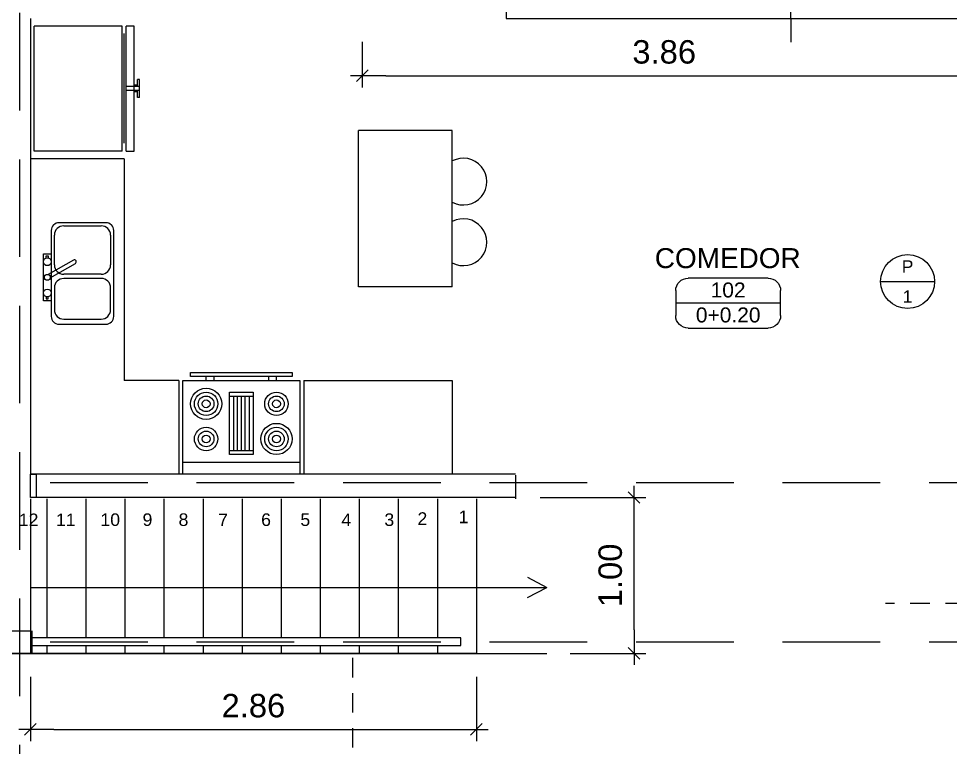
# Model space of a CAD drawing. Header units: millimetres. Extents: x 3 to 131, y 46 to 75.
# Drawn here: x 118.17 to 124.13, y 53.56 to 58.22 of the extents above; entities that cross this region are included whole.
import ezdxf
from ezdxf.enums import TextEntityAlignment as Align

# ---------------------------------------------------------------- set-up
doc = ezdxf.new("R2010")
doc.units = ezdxf.units.MM
doc.header["$LTSCALE"] = 0.5
doc.linetypes.add('CENTER2', pattern=[28.575000000000003, 19.05, -3.175, 3.175, -3.175])
doc.linetypes.add('HIDDEN2', pattern=[0.1875, 0.125, -0.0625])
for name, color, linetype in [('AMBIENTE', 3, 'Continuous'), ('COTAS', 1, 'Continuous'), ('EJES', 251, 'CENTER2'), ('MUEBLE', 1, 'Continuous'), ('MUEBLE FIJO', 8, 'Continuous'), ('MUEBLES', 8, 'Continuous'), ('Paredes', 5, 'Continuous'), ('piso', 253, 'Continuous'), ('SIMBOLOGIA', 2, 'Continuous'), ('SIMPUERTASYVENTANAS', 2, 'Continuous'), ('TECHO', 2, 'Continuous'), ('TEXTOS', 2, 'Continuous')]:
    doc.layers.add(name, color=color, linetype=linetype)
doc.styles.add('A', font='arial.ttf')
doc.styles.add('arial', font='arial.ttf')
doc.styles.add('COTAS ISO 75', font='arial.ttf', dxfattribs={"height": 0.15})
doc.styles.add('ROMANS', font='romans.shx')
doc.styles.add('Swis721', font='swissk.ttf')
doc.dimstyles.new('DIM 75', dxfattribs={"dimscale": 0, "dimtxt": 0.15, "dimasz": 0.15, "dimexe": 0.075, "dimexo": 0.15, "dimgap": 0.075, "dimtad": 1, "dimzin": 0, "dimdsep": 46, "dimtxsty": 'ROMANS', "dimblk": 'COTA', "dimcen": 0.075, "dimdle": 0.075, "dimclrd": 256, "dimclre": 256, "dimclrt": 256, "dimaunit": 1, "dimadec": 0, "dimazin": 0, "dimtfac": 0.7499999999999999, "dimtix": 1, "dimtmove": 2, "dimatfit": 3, "dimfxl": 0.075, "dimtvp": 1.5, "dimtolj": 1, "dimtzin": 0, "dimarcsym": 0})

# ---------------------------------------------------------------- blocks, each defined once
blk = doc.blocks.new('LLAVE SINK-TOP-01')
at = {"layer": 'MUEBLES'}
for p, q in [((-0.1499999999998636, -0.02499999999997726), (-0.1499999999998636, 0.02499999999997726)), ((-0.1499999999998636, 0.02499999999997726), (0.1499999999998636, 0.02499999999997726)), ((-0.1374999999998749, 0.006249999999994316), (-0.1374999999998749, -0.006249999999994316)), ((-0.1235694999998884, 0.006249999999994316), (-0.1374999999998749, 0.006249999999994316)), ((0.1235694999998884, 0.006249999999994316), (0.1374999999998749, 0.006249999999994316)), ((0.1374999999998749, 0.006249999999994316), (0.1374999999998749, -0.006249999999994316)), ((0.1499999999998636, 0.02499999999997726), (0.1499999999998636, -0.02499999999997726)), ((-0.0001467499999989741, -0.02499999999997726), (-0.1499999999998636, -0.02499999999997726)), ((-0.1374999999998749, -0.006249999999994316), (-0.1235694999998884, -0.006249999999994316)), ((-0.003693749999996498, -0.01860249999998231), (0.08917449999992044, -0.1794549999998374)), ((0.1108252499998983, -0.1669549999998488), (0.0179569999999849, -0.006102499999993682)), ((0.1499999999998636, -0.02499999999997726), (0.02879874999997512, -0.02499999999997726)), ((0.1374999999998749, -0.006249999999994316), (0.1235694999998884, -0.006249999999994316))]:
    blk.add_line(p, q, dxfattribs=at)
for centre, radius in [((-0.09999999999990905, 0), 0.02499999999997726), ((0, 0), 0.01874999999998295), ((0.09999999999990905, 0), 0.02499999999997726)]:
    blk.add_circle(centre, radius, dxfattribs=at)
blk.add_arc((0.09999999999990905, -0.1732049999998431), 0.01249999999998863, 210.0000000000001, 30.00000000000004, dxfattribs=at)
blk = doc.blocks.new('PANTRE-SOLO-B-01')
at = {"layer": 'MUEBLES'}
for p, q in [((0.3, -0.04999999999995453), (-0.25, -0.04999999999995541)), ((-0.2999999999999972, -0.09999999999995346), (-0.3000000000000114, -0.3999999999999542)), ((-0.06723362550091849, -0.0699999999999541), (-0.2072336255009333, -0.0699999999999541)), ((0.0799999999999983, -0.0699999999999541), (0.2700000000000131, -0.0699999999999546)), ((0.3499999999999829, -0.3999999999999559), (0.3499999999999971, -0.09999999999995612)), ((-0.2672336255009355, -0.1299999999999564), (-0.2672336255009213, -0.3699999999999575)), ((-0.00723362550093043, -0.3699999999999575), (-0.007233625500916219, -0.1299999999999564)), ((0.02000000000001023, -0.3699999999999575), (0.01999999999999602, -0.1299999999999564)), ((0.3300000000000153, -0.1299999999999564), (0.3300000000000011, -0.3699999999999575)), ((-0.2500000000000142, -0.449999999999954), (0.2999999999999858, -0.4499999999999558)), ((-0.2072336255009191, -0.4299999999999544), (-0.0672336255009327, -0.4299999999999562)), ((0.2699999999999989, -0.4299999999999539), (0.0800000000000125, -0.4299999999999562))]:
    blk.add_line(p, q, dxfattribs=at)
for centre, radius, start, end in [((-0.2499999999999985, -0.09999999999995404), 0.04999999999999863, 90.0000000000017, 179.9999999999993), ((0.2999999999999988, -0.09999999999995288), 0.04999999999999835, 359.9999999999963, 89.99999999999865), ((-0.2072336255009333, -0.1299999999999546), 0.06, 90, 180), ((-0.06723362550091849, -0.1299999999999546), 0.06, 0, 90), ((0.0799999999999983, -0.1299999999999546), 0.06, 90, 180), ((0.2700000000000131, -0.1299999999999546), 0.06, 0, 90), ((-0.2500000000000129, -0.3999999999999555), 0.04999999999999849, 179.9999999999985, 269.9999999999985), ((-0.2072336255009191, -0.3699999999999539), 0.06, 180.000000000003, 270), ((-0.0672336255009327, -0.3699999999999557), 0.06, 270, 0), ((0.0800000000000125, -0.3699999999999557), 0.06, 180, 270), ((0.2699999999999989, -0.3699999999999539), 0.06, 270, 359.999999999997), ((0.2999999999999845, -0.3999999999999573), 0.04999999999999843, 270.0000000000015, 1.590277340731808e-12)]:
    blk.add_arc(centre, radius, start, end, dxfattribs=at)
blk.add_blockref('LLAVE SINK-TOP-01', (0, -0.02499999999997726), dxfattribs=at)
blk = doc.blocks.new('COCINA-02')
at = {"layer": 'MUEBLES'}
for p, q in [((-0.3749999999996589, -0.5999998999994531), (-0.3749999999996589, 0)), ((-0.3749999999996589, 0), (0.3749999999996589, 0)), ((0.3749999999996589, 0), (0.3749999999996589, -0.5999998999994531)), ((-0.3749999999996589, -0.07499999999993179), (0.3749999999996589, -0.07499999999993179)), ((-0.07499999999993179, -0.5249998999995213), (-0.07499999999993179, -0.1249999999998863)), ((-0.07499999999993179, -0.1249999999998863), (0.07499999999993179, -0.1249999999998863)), ((-0.07499999999993179, -0.1499999999998636), (0.07499999999993179, -0.1499999999998636)), ((-0.04999999999995453, -0.4999998999995441), (-0.04999999999995453, -0.1499999999998636)), ((-0.02499999999997726, -0.1499999999998636), (-0.02499999999997726, -0.4999998999995441)), ((0, -0.4999998999995441), (0, -0.1499999999998636)), ((0.02499999999997726, -0.1499999999998636), (0.02499999999997726, -0.4999998999995441)), ((0.04999999999995453, -0.4999998999995441), (0.04999999999995453, -0.1499999999998636)), ((0.07499999999993179, -0.1249999999998863), (0.07499999999993179, -0.5249998999995213)), ((0.07499999999993179, -0.4999998999995441), (-0.07499999999993179, -0.4999998999995441)), ((0.07499999999993179, -0.5249998999995213), (-0.07499999999993179, -0.5249998999995213)), ((0.3749999999996589, -0.5999998999994531), (-0.3749999999996589, -0.5999998999994531)), ((-0.3249999999997044, -0.6499998999994077), (-0.3249999999997044, -0.6249998999994304)), ((-0.3249999999997044, -0.6249998999994304), (0.3249999999997044, -0.6249998999994304)), ((0.3249999999997044, -0.6499998999994077), (-0.3249999999997044, -0.6499998999994077)), ((-0.2249999999997954, -0.5999998999994531), (-0.2249999999997954, -0.6249998999994304)), ((-0.1749999999998408, -0.6249998999994304), (-0.1749999999998408, -0.5999998999994531)), ((0.1749999999998408, -0.6249998999994304), (0.1749999999998408, -0.5999998999994531)), ((0.2249999999997954, -0.5999998999994531), (0.2249999999997954, -0.6249998999994304)), ((0.3249999999997044, -0.6249998999994304), (0.3249999999997044, -0.6499998999994077))]:
    blk.add_line(p, q, dxfattribs=at)
for centre, radius in [((-0.2249999999997954, -0.2250000049997958), 0.09999999999990905), ((-0.2249999999997954, -0.2250000049997958), 0.07499999999993179), ((-0.2249999999997954, -0.2250000049997958), 0.04999999999995453), ((0.2249999999997954, -0.2250000049997958), 0.07499999999993179), ((0.2249999999997954, -0.2250000049997958), 0.04999999999995453), ((-0.2249999999997954, -0.2250000049997958), 0.02499999999997726), ((0.2249999999997954, -0.2250000049997958), 0.02499999999997726), ((0.2249999999997954, -0.4499999999995907), 0.09999999999990905), ((-0.2249999999997954, -0.4499999999995907), 0.07499999999993179), ((-0.2249999999997954, -0.4499999999995907), 0.04999999999995453), ((0.2249999999997954, -0.4499999999995907), 0.07499999999993179), ((0.2249999999997954, -0.4499999999995907), 0.04999999999995453), ((-0.2249999999997954, -0.4499999999995907), 0.02499999999997726), ((0.2249999999997954, -0.4499999999995907), 0.02499999999997726)]:
    blk.add_circle(centre, radius, dxfattribs=at)
blk = doc.blocks.new('Ambiente1')
at = {"color": 3}
for p, q in [((-0.01221928265823635, -0.2890000000000104), (0.003764067949358463, -0.2890000000000104)), ((-0.01471928265823763, -0.2965000000000098), (-0.01471928265823763, -0.2915000000000099)), ((0.006264067949356189, -0.2915000000000099), (0.006264067949356189, -0.2965000000000098)), ((-0.01471928265823763, -0.2940000000000103), (0.006264067949356189, -0.2940000000000103)), ((0.003764067949358463, -0.2990000000000101), (-0.01221928265823635, -0.2990000000000101))]:
    blk.add_line(p, q, dxfattribs=at)
for centre, start, end in [((-0.01221928265823635, -0.2915000000000099), 90, 180), ((0.003764067949358463, -0.2915000000000099), 0, 90), ((-0.01221928265823635, -0.2965000000000098), 180, 270), ((0.003764067949358463, -0.2965000000000098), 270, 0)]:
    blk.add_arc(centre, 0.0025, start, end, dxfattribs=at)
at = {"style": 'Swis721', "flags": 4}
for p in [(-0.00416419914743571, -0.2831476938580497), (-0.00416419914743571, -0.287647693858049)]:
    blk.add_attdef('1', text='', height=0.003, dxfattribs=at).set_placement(p, align=Align.CENTER)
at = {"style": 'ROMANS', "width": 0.9, "flags": 4}
for p in [(-0.004227607354440721, -0.2915000000000099), (-0.004227607354440721, -0.2965000000000098)]:
    blk.add_attdef('1', text='', height=0.0024, dxfattribs=at).set_placement(p, align=Align.MIDDLE_CENTER)
blk = doc.blocks.new('COTA')
at = {"color": 4}
blk.add_line((-0.2471286341159029, -0.2490404226018796), (0.2471286341159029, 0.2490404226018796), dxfattribs=at)
at = {"color": 1}
blk.add_line((-1.000952211087856, -0.0009595773981203592), (0.4952094793196622, -0.0009595773981203592), dxfattribs=at)
blk = doc.blocks.new('*D131')
at = {"layer": 'COTAS', "lineweight": -2, "transparency": 16777216}
for p, q in [((123.1066603431079, 59.39316577079803), (123.1066603431079, 59.54316577079803)), ((122.6787239652826, 59.24316577079803), (123.1816603431079, 59.24316577079803)), ((123.1066603431079, 59.24316577079803), (123.1066603431079, 58.37291770627401)), ((122.6787239652826, 58.37291770627401), (123.1816603431079, 58.37291770627401)), ((123.1066603431079, 58.22291770627401), (123.1066603431079, 58.07291770627401))]:
    blk.add_line(p, q, dxfattribs=at)
at = {"layer": 'DEFPOINTS', "color": 0, "transparency": 16777216}
for p in [(122.5287239652826, 59.24316577079803), (122.5287239652826, 58.37291770627401), (123.1066603431079, 58.37291770627401)]:
    blk.add_point(p, dxfattribs=at)
at = {"layer": 'COTAS', "lineweight": -2, "transparency": 16777216, "xscale": 0.15, "yscale": 0.15, "zscale": 0.15}
for p, rotation in [((123.1066603431079, 59.24316577079803), 270), ((123.1066603431079, 58.37291770627401), 90)]:
    blk.add_blockref('COTA', p, dxfattribs=dict(at, rotation=rotation))
at = {"layer": 'COTAS', "transparency": 16777216, "insert": (122.9566603431078, 58.72022057654702), "char_height": 0.15, "attachment_point": 5, "rotation": 90, "style": 'A'}
blk.add_mtext('\\A1;0.87', dxfattribs=at)
blk = doc.blocks.new('*D84')
at = {"layer": 'COTAS', "lineweight": -2, "transparency": 16777216}
for p, q in [((120.3647372709715, 58.0749272609857), (120.3647372709715, 57.78230600277161)), ((124.2295143014536, 58.07291770627395), (124.2295143014536, 57.78230600277161)), ((120.5147372709715, 57.85730600277161), (124.0795143014536, 57.85730600277161))]:
    blk.add_line(p, q, dxfattribs=at)
at = {"layer": 'DEFPOINTS', "color": 0, "transparency": 16777216}
for p in [(120.3647372709715, 58.22492726098569), (124.2295143014536, 58.22291770627395), (124.2295143014536, 57.85730600277161)]:
    blk.add_point(p, dxfattribs=at)
at = {"layer": 'COTAS', "lineweight": -2, "transparency": 16777216, "xscale": 0.15, "yscale": 0.15, "zscale": 0.15, "rotation": 180}
blk.add_blockref('COTA', (120.3647372709715, 57.85730600277161), dxfattribs=at)
at = {"layer": 'COTAS', "lineweight": -2, "transparency": 16777216, "xscale": 0.15, "yscale": 0.15, "zscale": 0.15}
blk.add_blockref('COTA', (124.2295143014536, 57.85730600277161), dxfattribs=at)
at = {"layer": 'COTAS', "transparency": 16777216, "insert": (122.2971257862125, 58.00894311054787), "char_height": 0.15, "attachment_point": 5, "style": 'A'}
blk.add_mtext('\\A1;3.86', dxfattribs=at)
blk = doc.blocks.new('*D133')
at = {"layer": 'COTAS', "lineweight": -2, "transparency": 16777216}
for p, q in [((118.2405420670879, 54.00777421312046), (118.2405420670879, 53.59539382792486)), ((121.095542835881, 54.00777421312045), (121.095542835881, 53.59539382792486)), ((118.3905420670879, 53.67039382792486), (120.945542835881, 53.67039382792486))]:
    blk.add_line(p, q, dxfattribs=at)
at = {"layer": 'DEFPOINTS', "color": 0, "transparency": 16777216}
for p in [(118.2405420670879, 54.15777421312045), (121.095542835881, 54.15777421312045), (121.095542835881, 53.67039382792486)]:
    blk.add_point(p, dxfattribs=at)
at = {"layer": 'COTAS', "lineweight": -2, "transparency": 16777216, "xscale": 0.15, "yscale": 0.15, "zscale": 0.15, "rotation": 180}
blk.add_blockref('COTA', (118.2405420670879, 53.67039382792486), dxfattribs=at)
at = {"layer": 'COTAS', "lineweight": -2, "transparency": 16777216, "xscale": 0.15, "yscale": 0.15, "zscale": 0.15}
blk.add_blockref('COTA', (121.095542835881, 53.67039382792486), dxfattribs=at)
at = {"layer": 'COTAS', "transparency": 16777216, "insert": (119.6680424514845, 53.82197977608312), "char_height": 0.15, "attachment_point": 5, "style": 'A'}
blk.add_mtext('\\A1;2.86', dxfattribs=at)
blk = doc.blocks.new('*D96')
at = {"layer": 'COTAS', "lineweight": -2, "transparency": 16777216}
for p, q in [((121.502958700269, 55.15584803203279), (122.1790316409495, 55.15584803203279)), ((122.1040316409495, 54.30777421312083), (122.1040316409495, 55.00584803203279)), ((121.6955436852366, 54.15777421312083), (122.1790316409495, 54.15777421312083))]:
    blk.add_line(p, q, dxfattribs=at)
at = {"layer": 'DEFPOINTS', "color": 0, "transparency": 16777216}
for p in [(121.352958700269, 55.15584803203279), (122.1040316409495, 55.15584803203279), (121.5455436852366, 54.15777421312083)]:
    blk.add_point(p, dxfattribs=at)
at = {"layer": 'COTAS', "lineweight": -2, "transparency": 16777216, "xscale": 0.15, "yscale": 0.15, "zscale": 0.15}
for p, rotation in [((122.1040316409495, 55.15584803203279), 90), ((122.1040316409495, 54.15777421312083), 270)]:
    blk.add_blockref('COTA', p, dxfattribs=dict(at, rotation=rotation))
at = {"layer": 'COTAS', "transparency": 16777216, "insert": (121.9524456927912, 54.65681112257676), "char_height": 0.15, "attachment_point": 5, "rotation": 90, "style": 'A'}
blk.add_mtext('\\A1;1.00', dxfattribs=at)
blk = doc.blocks.new('simbols')
at = {"layer": 'EJES', "linetype": 'HIDDEN2', "ltscale": 10}
for p, q in [((6.503722047268147, 63.33172616877393), (6.503722047268143, 48.67121650473689)), ((17.6376943793479, 54.69789797503324), (-3.972034130383694, 54.69789797503326)), ((17.6376943793479, 53.67789797503324), (-3.972034130383695, 53.67789797503325))]:
    blk.add_line(p, q, dxfattribs=at)
at = {"layer": 'SIMBOLOGIA', "color": 6, "linetype": 'HIDDEN2', "ltscale": 2}
blk.add_line((8.637381856134732, 48.27631831456245), (8.637381856134736, 53.67481850013379), dxfattribs=at)
blk.add_lwpolyline([(18.62993617555089, 53.92379621015098), (12.04621913819642, 53.92379621015098)], dxfattribs=at)
blk = doc.blocks.new('A$C14F95152')
at = {"color": 2}
blk.add_line((-0.2699999999993452, 0), (0.2699999999993452, 0), dxfattribs=at)
blk.add_circle((0, 0), 0.27, dxfattribs=at)
at = {"color": 2, "style": 'ROMANS', "width": 1.3, "flags": 4}
blk.add_attdef('S', text='', height=0.12, dxfattribs=at).set_placement((0, 0.1499999999996362), align=Align.MIDDLE_CENTER)
at = {"color": 2, "style": 'ROMANS', "width": 1.3}
blk.add_attdef('SIMBOLO', text='', height=0.12, dxfattribs=at).set_placement((0, -0.1499999999996362), align=Align.MIDDLE_CENTER)

msp = doc.modelspace()

# ---------------------------------------------------------------- linework, layer by layer
at = {"color": 8}
for p, q in [((118.8271656097871, 58.17438286915361), (118.2645492829425, 58.17438286915338)), ((118.2645492829425, 57.37438286915339), (118.2645492829425, 58.17438286915338)), ((118.8271656097866, 57.37438286915361), (118.8271656097871, 58.17438286915361)), ((118.8539185243881, 57.37438286915361), (118.8539185243883, 58.17438286915338)), ((118.9053729009368, 58.17438286915361), (118.8539185243883, 58.17438286915338)), ((118.9053729009368, 57.37438286915361), (118.9053729009368, 58.17438286915361)), ((118.8405420670878, 57.4243828691536), (118.8405420670879, 58.12661298391553)), ((118.9053729009368, 57.78887438383543), (118.8539185243881, 57.78887438383543)), ((118.9257876818502, 57.78887438383543), (118.9035210131244, 57.78887438383543)), ((118.9257876818502, 57.79779202203616), (118.9053729009368, 57.79779202203616)), ((118.9257876818502, 57.79333320293579), (118.9053729009368, 57.79333320293579)), ((118.9391641391512, 57.83222649145539), (118.9257876818502, 57.83222649145539)), ((118.9257876818502, 57.78887438383543), (118.9257876818502, 57.83222649145539)), ((118.9391641391512, 57.78887438383543), (118.9257876818502, 57.78887438383543)), ((118.9391641391512, 57.78887438383543), (118.9391641391512, 57.83222649145539)), ((118.9391641391512, 57.76212146923393), (118.9391641391512, 57.7888743838352)), ((118.9053729009366, 57.76212146923393), (118.8539185243883, 57.76212146923393)), ((118.9257876818502, 57.76212146923393), (118.903521013124, 57.76212146923415)), ((118.9257876818504, 57.75766265013356), (118.9053729009366, 57.75766265013356)), ((118.9257876818502, 57.7532038310332), (118.9053729009366, 57.7532038310332)), ((118.9391641391512, 57.76212146923393), (118.9257876818502, 57.76212146923393)), ((118.9257876818502, 57.7187693616135), (118.9257876818502, 57.76212146923393)), ((118.9391641391512, 57.71876936161373), (118.9391641391512, 57.76212146923393)), ((118.9391641391512, 57.71876936161373), (118.9257876818502, 57.7187693616135))]:
    msp.add_line(p, q, dxfattribs=at)
at = {"layer": 'COTAS'}
for points in [[(121.4217777615859, 54.64576537545036), (121.5461682248997, 54.58046960145442)], [(118.2405420670879, 54.58046960145442), (121.5461682248997, 54.58046960145442)], [(121.4217777615859, 54.5151738274585), (121.5461682248997, 54.58046960145442)]]:
    msp.add_lwpolyline(points, dxfattribs=at)
at = {"layer": 'DEFPOINTS', "color": 8, "ltscale": 0.5}
msp.add_line((118.8539185243881, 57.37438286915361), (118.9053729009368, 57.37438286915361), dxfattribs=at)
at = {"layer": 'DEFPOINTS', "color": 3, "ltscale": 0.5}
for points in [[(118.2788102240071, 55.15584803203277), (118.2405420670879, 55.15584803203277), (118.2405420670879, 55.30584803203281), (118.2788102240071, 55.30584803203281)], [(118.0905420670879, 54.30286645728018), (118.2405420670879, 54.30286645728018), (118.2405420670879, 54.15777421312045), (118.0905420670879, 54.15777421312045)]]:
    msp.add_lwpolyline(points, close=True, dxfattribs=at)
at = {"layer": 'MUEBLE', "color": 8, "ltscale": 0.5}
msp.add_lwpolyline([(118.2505279212244, 54.20777421312045), (120.9955428358811, 54.20777421312047), (120.9955428358811, 54.25777421312082), (118.2505279212244, 54.2577742131208)], close=True, dxfattribs=at)
at = {"layer": 'MUEBLE FIJO'}
for p, q in [((120.9407375943448, 57.50595360495425), (120.3407375949231, 57.5059163492968)), ((120.3407996888421, 56.50589772339588), (120.3407375949231, 57.5059163492968)), ((120.9407996871071, 56.505953606882), (120.9407375943448, 57.50595360495425)), ((118.8271656097866, 57.37438286915361), (118.2645492829425, 57.37438286915339)), ((118.8405420670882, 57.32584803203281), (118.2405420670879, 57.32584803203282)), ((118.8405420670882, 57.32584803203281), (118.8405420670879, 55.90584803203279)), ((120.9407996871071, 56.505953606882), (120.3407996876854, 56.50591635122455)), ((119.1905420670882, 55.90584803203279), (118.8405420670879, 55.90584803203279)), ((119.1905420670882, 55.90584803203279), (119.1905420670882, 55.30584803203281)), ((119.9905420670882, 55.90584803203279), (119.9905420670882, 55.30584803203281)), ((119.9905420670882, 55.90584803203279), (120.9408369404512, 55.90584803203279)), ((120.9408369404512, 55.905990863696), (120.9408369404512, 55.30599086369601))]:
    msp.add_line(p, q, dxfattribs=at)
for centre, start, end in [((121.0120555100929, 57.17922163835229), 241.6235319528575, 118.3835833535899), ((121.0120555100929, 56.79085153750432), 241.6340009643943, 118.3731143420529)]:
    msp.add_arc(centre, 0.15, start, end, dxfattribs=at)
at = {"layer": 'Paredes'}
for p, q in [((121.2847326709715, 58.37291770627397), (121.2847326709715, 58.22291770627396)), ((118.2405420670879, 58.22291770627397), (118.2405420670879, 55.30584803203282)), ((121.2847326709715, 58.22291770627396), (124.2295143014536, 58.22291770627395)), ((121.345542835881, 55.30584803203278), (118.2405420670879, 55.30584803203281)), ((121.345542835881, 55.15584803203279), (118.2405420670879, 55.15584803203277)), ((118.2405420670879, 55.14825723394745), (118.2405420670879, 54.15777421312045)), ((118.2505279212244, 54.30286645728018), (118.2505279212244, 54.15777421312045)), ((115.5939212887999, 54.15777421312045), (118.2405420670879, 54.15777421312045))]:
    msp.add_line(p, q, dxfattribs=at)
at = {"layer": 'Paredes', "ltscale": 0.5}
msp.add_line((121.345542835881, 55.29825723394745), (121.345542835881, 55.14825723394745), dxfattribs=at)
at = {"layer": 'piso', "color": 1, "ltscale": 0.5}
for p, q in [((118.345542835881, 55.14825723394745), (118.345542835881, 54.2577742131208)), ((118.595542835881, 55.14825723394745), (118.595542835881, 54.2577742131208)), ((118.845542835881, 55.14825723394745), (118.845542835881, 54.2577742131208)), ((119.095542835881, 55.14825723394745), (119.095542835881, 54.2577742131208)), ((119.345542835881, 55.14825723394746), (119.345542835881, 54.2577742131208)), ((119.595542835881, 55.14825723394745), (119.595542835881, 54.2577742131208)), ((119.845542835881, 55.14825723394745), (119.845542835881, 54.2577742131208)), ((120.095542835881, 55.14825723394745), (120.095542835881, 54.2577742131208)), ((120.345542835881, 55.14825723394745), (120.345542835881, 54.2577742131208)), ((120.595542835881, 55.14825723394745), (120.595542835881, 54.2577742131208)), ((120.845542835881, 55.14825723394745), (120.845542835881, 54.2577742131208)), ((121.095542835881, 55.14825723394745), (121.095542835881, 54.20777421312045)), ((118.345542835881, 54.20777421312045), (118.345542835881, 54.15777421312046)), ((118.595542835881, 54.20777421312045), (118.595542835881, 54.15777421312049)), ((118.845542835881, 54.20777421312045), (118.845542835881, 54.15777421312051)), ((119.095542835881, 54.20777421312045), (119.095542835881, 54.15777421312055)), ((119.345542835881, 54.20777421312045), (119.345542835881, 54.15777421312058)), ((119.595542835881, 54.20777421312045), (119.595542835881, 54.1577742131206)), ((119.845542835881, 54.20777421312045), (119.845542835881, 54.15777421312063)), ((120.095542835881, 54.20777421312045), (120.095542835881, 54.15777421312067)), ((120.345542835881, 54.20777421312045), (120.345542835881, 54.15777421312069)), ((120.595542835881, 54.20777421312045), (120.595542835881, 54.15777421312072)), ((120.845542835881, 54.20777421312045), (120.845542835881, 54.15777421312075)), ((121.095542835881, 54.20777421312045), (121.095542835881, 54.15777421312077)), ((121.095542835881, 54.15777421312045), (118.2405420670879, 54.15777421312045))]:
    msp.add_line(p, q, dxfattribs=at)
at = {"layer": 'TECHO', "color": 8}
msp.add_line((117.2955428358811, 54.15777421312045), (121.5455436852365, 54.15777421312045), dxfattribs=at)

# ---------------------------------------------------------------- block references
at = {"layer": 'AMBIENTE'}
ref = msp.add_blockref('Ambiente1', (122.5711425841814, 65.80903364162087), dxfattribs=dict(at, xscale=-32.00000000000001, yscale=32, zscale=32, rotation=0.000456708896621194))
ref.add_attrib('1', '102', dxfattribs={"layer": '0', "height": 0.09600000000000003, "rotation": 0.0004567088966592632, "style": 'arial', "flags": 4}).set_placement((122.7060499018366, 56.48504644688575), align=Align.MIDDLE_CENTER)
ref.add_attrib('1', '0+0.20', dxfattribs={"layer": '0', "height": 0.09600000000000003, "rotation": 0.0004567088966592632, "style": 'arial', "flags": 4}).set_placement((122.706529769303, 56.32508164132163), align=Align.MIDDLE_CENTER)
ref.add_attrib('1', 'COMEDOR', dxfattribs={"layer": '0', "height": 0.1280000000000001, "rotation": 0.0004567088966592632, "style": 'arial', "flags": 4}).set_placement((122.7037590507321, 56.62493147261801), align=Align.CENTER)
at = {"layer": 'MUEBLE FIJO', "rotation": 90.00000000000006}
msp.add_blockref('PANTRE-SOLO-B-01', (118.3240465959518, 56.56584803203281), dxfattribs=at)
at = {"layer": 'MUEBLES', "rotation": 180.0016170283623}
msp.add_blockref('COCINA-02', (119.5905420670882, 55.30584845161146), dxfattribs=at)
at = {"layer": 'Paredes'}
msp.add_blockref('simbols', (111.6668200198198, 0.5524223601670712), dxfattribs=at)
at = {"layer": 'SIMPUERTASYVENTANAS'}
ref = msp.add_blockref('A$C14F95152', (123.8547679835563, 56.53902152382619), dxfattribs=dict(at, xscale=0.6400000000000001, yscale=0.6400000000000001, zscale=0.6400000000000001))
ref.add_attrib('S', 'P', dxfattribs={"layer": '0', "color": 2, "height": 0.08000000000000002, "style": 'arial', "flags": 4}).set_placement((123.8547679835563, 56.63502152382596), align=Align.MIDDLE_CENTER)
ref.add_attrib('SIMBOLO', '1', dxfattribs={"layer": '0', "color": 2, "height": 0.08000000000000002, "style": 'arial'}).set_placement((123.8547679835563, 56.44302152382643), align=Align.MIDDLE_CENTER)

# ---------------------------------------------------------------- texts
at = {"layer": 'TEXTOS', "char_height": 0.08084999999999999, "attachment_point": 7, "style": 'COTAS ISO 75'}
for s, insert in [('12', (118.1667074935687, 54.97234374153916)), ('11', (118.4047036317097, 54.97234374153916)), ('10', (118.6889799631015, 54.97234374153916)), ('9', (118.9587565154324, 54.97234374153916)), ('8', (119.1890552424987, 54.97234374153916)), ('7', (119.4426578111188, 54.97234374153916)), ('6', (119.7175404142541, 54.97234374153916)), ('5', (119.9688165761502, 54.97234374153916)), ('4', (120.2311755956717, 54.97234374153916)), ('3', (120.5064535448208, 54.97234374153916)), ('2', (120.7181583541758, 54.9804846593378)), ('1', (120.9814709512088, 54.99150370457749))]:
    msp.add_mtext_dynamic_manual_height_columns(s, width=1.347111508229773, gutter_width=1.5, heights=[0.3063307431773865], dxfattribs=dict(at, insert=insert))

# ---------------------------------------------------------------- dimensions: what is measured, and where the dimension line sits
at = {"layer": 'COTAS', "color": 3}
dim = msp.add_linear_dim(base=(123.1066603431079, 58.37291770627401), p1=(122.5287239652826, 59.243165770798), p2=(122.5287239652826, 58.37291770627398), angle=90, dimstyle='DIM 75', override={"dimscale": 1, "dimtxsty": 'A'}, dxfattribs=at)
dim.commit()
dim.dimension.update_dxf_attribs({"geometry": '*D131', "text_midpoint": (122.9566603431078, 58.72022057654702), "dimtype": 160})
for base, p1, p2, picture, middle in [((124.2295143014536, 57.85730600277161), (120.3647372709715, 58.22492726098569), (124.2295143014536, 58.22291770627395), '*D84', (122.2971257862125, 58.00894311054787)), ((121.095542835881, 53.67039382792486), (118.2405420670879, 54.15777421312045), (121.095542835881, 54.15777421312045), '*D133', (119.6680424514845, 53.82197977608312))]:
    dim = msp.add_linear_dim(base=base, p1=p1, p2=p2, dimstyle='DIM 75', override={"dimscale": 1, "dimtxsty": 'A'}, dxfattribs=at)
    dim.commit()
    dim.dimension.update_dxf_attribs({"geometry": picture, "text_midpoint": middle})
dim = msp.add_linear_dim(base=(122.1040316409495, 55.15584803203279), p1=(121.5455436852365, 54.1577742131208), p2=(121.3529587002689, 55.15584803203276), angle=90, dimstyle='DIM 75', override={"dimscale": 1, "dimtxsty": 'A'}, dxfattribs=at)
dim.commit()
dim.dimension.update_dxf_attribs({"geometry": '*D96', "text_midpoint": (121.9524456927912, 54.65681112257676)})

doc.saveas('drawing.dxf')
